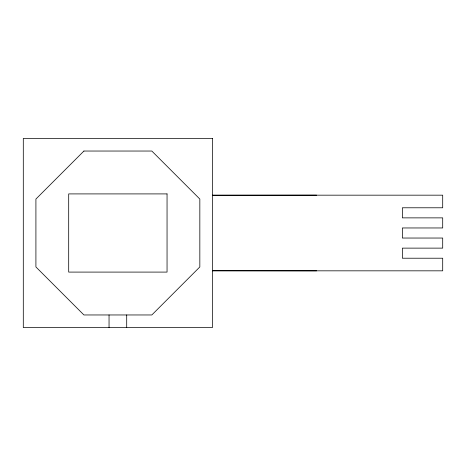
<?xml version="1.0" encoding="UTF-8"?>
<svg xmlns="http://www.w3.org/2000/svg" width="466" height="466" viewBox="0 0 466 466"><rect width="100%" height="100%" fill="white"/><g stroke="black" fill="none" stroke-linecap="round" stroke-linejoin="round"><path stroke-width="0.7" d="M212.444 195.289L316.606 195.172M212.444 195.172L442.7 195.172L442.7 207.784L402.35 207.784L402.35 217.872L442.7 217.872L442.7 227.961L402.35 227.961L402.35 238.039L442.7 238.039L442.7 248.128L402.35 248.128L402.35 258.216L442.7 258.216L442.7 270.828L212.444 270.828M212.444 270.711L316.606 270.828M126.7 314.964L126.7 327.575M109.044 314.964L109.044 327.575M83.921 151.036L35.911 199.052L35.911 266.948L83.921 314.964L151.823 314.964L199.832 266.948L199.832 199.052L151.823 151.036L83.921 151.036M212.444 138.425L23.3 138.425L23.3 327.575L212.444 327.575L212.444 138.425M167.049 193.908L68.694 193.908L68.694 272.092L167.049 272.092L167.049 193.908"/></g></svg>
